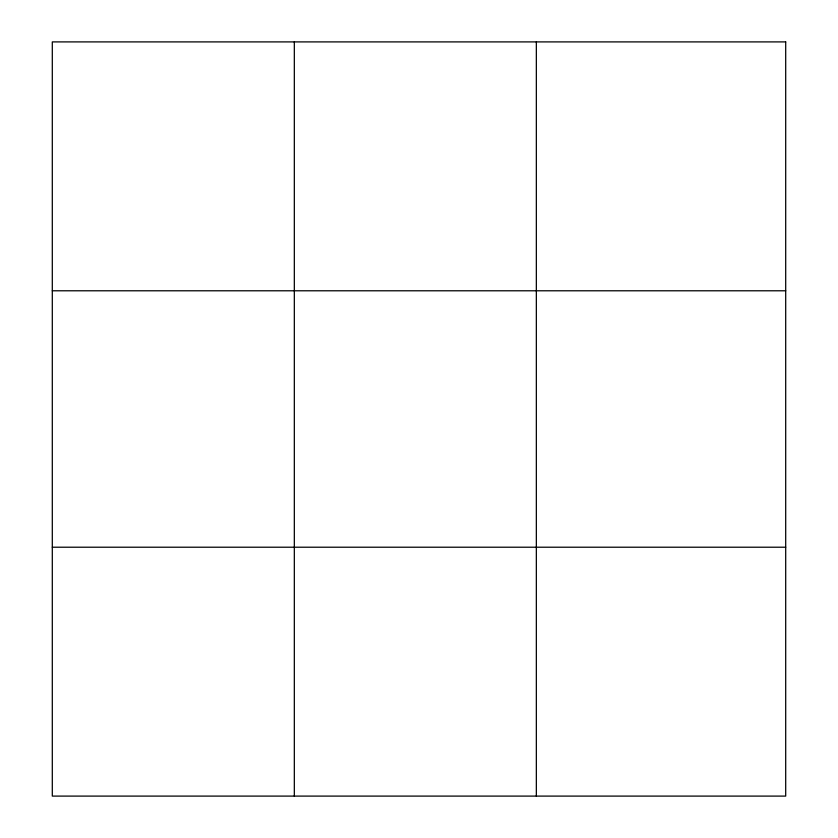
<?xml version="1.0" encoding="UTF-8"?>
<svg xmlns="http://www.w3.org/2000/svg" width="838" height="838" viewBox="0 0 838 838"><rect width="100%" height="100%" fill="white"/><g stroke="black" fill="none" stroke-linecap="round" stroke-linejoin="round"><path stroke-width="1.26" d="M294.327 796.1L294.327 41.9M536.341 796.1L536.341 41.9M52.302 290.786L785.698 290.786M52.302 547.214L785.698 547.214M785.698 41.9L785.698 796.1L52.302 796.1L52.302 41.9L785.698 41.9"/></g></svg>
